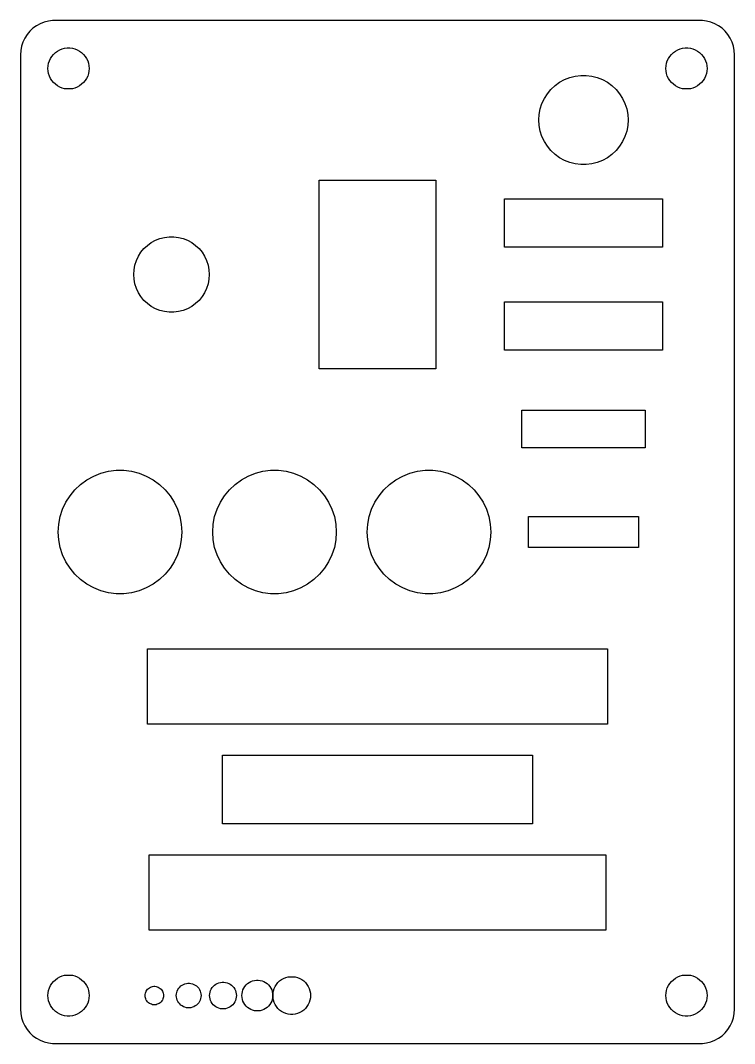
# Model space of a CAD drawing. Header units: metres. Extents: x -52 to 52, y -74 to 3413.
# Drawn here: x -52 to 52, y 3264.5 to 3413.5 of the extents above; entities that cross this region are included whole.
import ezdxf

# ---------------------------------------------------------------- set-up
doc = ezdxf.new("R2010")
doc.units = ezdxf.units.M

msp = doc.modelspace()

# ---------------------------------------------------------------- linework, layer by layer
for p, q in [((-48.5451, 3413.26), (-49.1289, 3413.02)), ((-47.9369, 3413.41), (-48.5451, 3413.26)), ((-47.3139, 3413.49), (-47.9369, 3413.41)), ((47.3139, 3413.49), (-47.3139, 3413.49)), ((47.9369, 3413.41), (47.3139, 3413.49)), ((48.5451, 3413.26), (47.9369, 3413.41)), ((49.1289, 3413.02), (48.5451, 3413.26)), ((-50.6448, 3411.92), (-51.0451, 3411.44)), ((-50.1871, 3412.35), (-50.6448, 3411.92)), ((-49.6791, 3412.72), (-50.1871, 3412.35)), ((-49.1289, 3413.02), (-49.6791, 3412.72)), ((49.6791, 3412.72), (49.1289, 3413.02)), ((50.1871, 3412.35), (49.6791, 3412.72)), ((50.6448, 3411.92), (50.1871, 3412.35)), ((51.0451, 3411.44), (50.6448, 3411.92)), ((-51.6489, 3410.34), (-51.8429, 3409.74)), ((-51.3815, 3410.91), (-51.6489, 3410.34)), ((-51.0451, 3411.44), (-51.3815, 3410.91)), ((51.3815, 3410.91), (51.0451, 3411.44)), ((51.6489, 3410.34), (51.3815, 3410.91)), ((51.8429, 3409.74), (51.6489, 3410.34)), ((-51.9606, 3409.13), (-52, 3408.5)), ((-51.8429, 3409.74), (-51.9606, 3409.13)), ((-47.1869, 3408.55), (-46.9123, 3408.81)), ((-46.9123, 3408.81), (-46.6075, 3409.03)), ((-46.6075, 3409.03), (-46.2773, 3409.21)), ((-46.2773, 3409.21), (-45.927, 3409.35)), ((-45.927, 3409.35), (-45.5621, 3409.45)), ((-45.5621, 3409.45), (-45.1884, 3409.49)), ((-45.1884, 3409.49), (-44.8116, 3409.49)), ((-44.8116, 3409.49), (-44.4379, 3409.45)), ((-44.4379, 3409.45), (-44.0729, 3409.35)), ((-44.0729, 3409.35), (-43.7227, 3409.21)), ((-43.7227, 3409.21), (-43.3925, 3409.03)), ((-43.3925, 3409.03), (-43.0877, 3408.81)), ((-43.0877, 3408.81), (-42.8131, 3408.55)), ((42.8131, 3408.55), (43.0877, 3408.81)), ((43.0877, 3408.81), (43.3925, 3409.03)), ((43.3925, 3409.03), (43.7227, 3409.21)), ((43.7227, 3409.21), (44.0729, 3409.35)), ((44.0729, 3409.35), (44.4379, 3409.45)), ((44.4379, 3409.45), (44.8116, 3409.49)), ((44.8116, 3409.49), (45.1884, 3409.49)), ((45.1884, 3409.49), (45.5621, 3409.45)), ((45.5621, 3409.45), (45.927, 3409.35)), ((45.927, 3409.35), (46.2773, 3409.21)), ((46.2773, 3409.21), (46.6075, 3409.03)), ((46.6075, 3409.03), (46.9123, 3408.81)), ((46.9123, 3408.81), (47.1869, 3408.55)), ((51.9606, 3409.13), (51.8429, 3409.74)), ((52, 3408.5), (51.9606, 3409.13)), ((-52, 3408.5), (-52, 3269.5)), ((-47.9763, 3406.88), (-47.9057, 3407.25)), ((-47.9057, 3407.25), (-47.7893, 3407.6)), ((-47.7893, 3407.6), (-47.6289, 3407.95)), ((-47.6289, 3407.95), (-47.427, 3408.26)), ((-47.427, 3408.26), (-47.1869, 3408.55)), ((-42.8131, 3408.55), (-42.5729, 3408.26)), ((-42.5729, 3408.26), (-42.3711, 3407.95)), ((-42.3711, 3407.95), (-42.2107, 3407.6)), ((-42.2107, 3407.6), (-42.0942, 3407.25)), ((-42.0942, 3407.25), (-42.0237, 3406.88)), ((42.0237, 3406.88), (42.0942, 3407.25)), ((42.0942, 3407.25), (42.2107, 3407.6)), ((42.2107, 3407.6), (42.3711, 3407.95)), ((42.3711, 3407.95), (42.5729, 3408.26)), ((42.5729, 3408.26), (42.8131, 3408.55)), ((47.1869, 3408.55), (47.427, 3408.26)), ((47.427, 3408.26), (47.6289, 3407.95)), ((47.6289, 3407.95), (47.7893, 3407.6)), ((47.7893, 3407.6), (47.9057, 3407.25)), ((47.9057, 3407.25), (47.9763, 3406.88)), ((52, 3269.5), (52, 3408.5)), ((-48, 3406.5), (-47.9763, 3406.88)), ((-47.9763, 3406.12), (-48, 3406.5)), ((-47.9057, 3405.75), (-47.9763, 3406.12)), ((-47.7893, 3405.4), (-47.9057, 3405.75)), ((-42.0942, 3405.75), (-42.2107, 3405.4)), ((-42.0237, 3406.12), (-42.0942, 3405.75)), ((-42.0237, 3406.88), (-42, 3406.5)), ((-42, 3406.5), (-42.0237, 3406.12)), ((42, 3406.5), (42.0237, 3406.88)), ((42.0237, 3406.12), (42, 3406.5)), ((42.0942, 3405.75), (42.0237, 3406.12)), ((42.2107, 3405.4), (42.0942, 3405.75)), ((47.9057, 3405.75), (47.7893, 3405.4)), ((47.9763, 3406.12), (47.9057, 3405.75)), ((47.9763, 3406.88), (48, 3406.5)), ((48, 3406.5), (47.9763, 3406.12)), ((-47.6289, 3405.05), (-47.7893, 3405.4)), ((-47.427, 3404.74), (-47.6289, 3405.05)), ((-47.1869, 3404.45), (-47.427, 3404.74)), ((-46.9123, 3404.19), (-47.1869, 3404.45)), ((-42.8131, 3404.45), (-43.0877, 3404.19)), ((-42.5729, 3404.74), (-42.8131, 3404.45)), ((-42.3711, 3405.05), (-42.5729, 3404.74)), ((-42.2107, 3405.4), (-42.3711, 3405.05)), ((25.8567, 3404.01), (26.5171, 3404.49)), ((26.5171, 3404.49), (27.2324, 3404.88)), ((27.2324, 3404.88), (27.9914, 3405.18)), ((27.9914, 3405.18), (28.782, 3405.38)), ((28.782, 3405.38), (29.5919, 3405.49)), ((29.5919, 3405.49), (30.4081, 3405.49)), ((30.4081, 3405.49), (31.218, 3405.38)), ((31.218, 3405.38), (32.0086, 3405.18)), ((32.0086, 3405.18), (32.7676, 3404.88)), ((32.7676, 3404.88), (33.4829, 3404.49)), ((33.4829, 3404.49), (34.1432, 3404.01)), ((42.3711, 3405.05), (42.2107, 3405.4)), ((42.5729, 3404.74), (42.3711, 3405.05)), ((42.8131, 3404.45), (42.5729, 3404.74)), ((43.0877, 3404.19), (42.8131, 3404.45)), ((47.1869, 3404.45), (46.9123, 3404.19)), ((47.427, 3404.74), (47.1869, 3404.45)), ((47.6289, 3405.05), (47.427, 3404.74)), ((47.7893, 3405.4), (47.6289, 3405.05)), ((-46.6075, 3403.97), (-46.9123, 3404.19)), ((-46.2773, 3403.79), (-46.6075, 3403.97)), ((-45.927, 3403.65), (-46.2773, 3403.79)), ((-45.5621, 3403.55), (-45.927, 3403.65)), ((-45.1884, 3403.51), (-45.5621, 3403.55)), ((-44.8116, 3403.51), (-45.1884, 3403.51)), ((-44.4379, 3403.55), (-44.8116, 3403.51)), ((-44.0729, 3403.65), (-44.4379, 3403.55)), ((-43.7227, 3403.79), (-44.0729, 3403.65)), ((-43.3925, 3403.97), (-43.7227, 3403.79)), ((-43.0877, 3404.19), (-43.3925, 3403.97)), ((24.304, 3402.13), (24.7414, 3402.82)), ((24.7414, 3402.82), (25.2617, 3403.45)), ((25.2617, 3403.45), (25.8567, 3404.01)), ((34.1432, 3404.01), (34.7383, 3403.45)), ((34.7383, 3403.45), (35.2586, 3402.82)), ((35.2586, 3402.82), (35.696, 3402.13)), ((43.3925, 3403.97), (43.0877, 3404.19)), ((43.7227, 3403.79), (43.3925, 3403.97)), ((44.0729, 3403.65), (43.7227, 3403.79)), ((44.4379, 3403.55), (44.0729, 3403.65)), ((44.8116, 3403.51), (44.4379, 3403.55)), ((45.1884, 3403.51), (44.8116, 3403.51)), ((45.5621, 3403.55), (45.1884, 3403.51)), ((45.927, 3403.65), (45.5621, 3403.55)), ((46.2773, 3403.79), (45.927, 3403.65)), ((46.6075, 3403.97), (46.2773, 3403.79)), ((46.9123, 3404.19), (46.6075, 3403.97)), ((23.7042, 3400.62), (23.9565, 3401.39)), ((23.9565, 3401.39), (24.304, 3402.13)), ((35.696, 3402.13), (36.0435, 3401.39)), ((36.0435, 3401.39), (36.2958, 3400.62)), ((23.5, 3399), (23.5513, 3399.81)), ((23.5513, 3399.81), (23.7042, 3400.62)), ((36.2958, 3400.62), (36.4487, 3399.81)), ((36.4487, 3399.81), (36.5, 3399)), ((23.5513, 3398.19), (23.5, 3399)), ((36.5, 3399), (36.4487, 3398.19)), ((23.7042, 3397.38), (23.5513, 3398.19)), ((23.9565, 3396.61), (23.7042, 3397.38)), ((36.2958, 3397.38), (36.0435, 3396.61)), ((36.4487, 3398.19), (36.2958, 3397.38)), ((24.304, 3395.87), (23.9565, 3396.61)), ((24.7414, 3395.18), (24.304, 3395.87)), ((35.696, 3395.87), (35.2586, 3395.18)), ((36.0435, 3396.61), (35.696, 3395.87)), ((25.2617, 3394.55), (24.7414, 3395.18)), ((25.8567, 3393.99), (25.2617, 3394.55)), ((26.5171, 3393.51), (25.8567, 3393.99)), ((34.1432, 3393.99), (33.4829, 3393.51)), ((34.7383, 3394.55), (34.1432, 3393.99)), ((35.2586, 3395.18), (34.7383, 3394.55)), ((27.2324, 3393.12), (26.5171, 3393.51)), ((27.9914, 3392.82), (27.2324, 3393.12)), ((28.782, 3392.62), (27.9914, 3392.82)), ((29.5919, 3392.51), (28.782, 3392.62)), ((30.4081, 3392.51), (29.5919, 3392.51)), ((31.218, 3392.62), (30.4081, 3392.51)), ((32.0086, 3392.82), (31.218, 3392.62)), ((32.7676, 3393.12), (32.0086, 3392.82)), ((33.4829, 3393.51), (32.7676, 3393.12)), ((-8.5, 3362.75), (-8.5, 3390.25)), ((-8.5, 3390.25), (8.5, 3390.25)), ((8.5, 3390.25), (8.5, 3362.75)), ((18.5, 3380.5), (18.5, 3387.5)), ((18.5, 3387.5), (41.5, 3387.5)), ((41.5, 3387.5), (41.5, 3380.5)), ((-31.6996, 3381.73), (-31.0306, 3381.9)), ((-31.0306, 3381.9), (-30.3453, 3381.99)), ((-30.3453, 3381.99), (-29.6546, 3381.99)), ((-29.6546, 3381.99), (-28.9694, 3381.9)), ((-28.9694, 3381.9), (-28.3004, 3381.73)), ((-34.0093, 3380.26), (-33.5058, 3380.74)), ((-33.5058, 3380.74), (-32.947, 3381.14)), ((-32.947, 3381.14), (-32.3418, 3381.48)), ((-32.3418, 3381.48), (-31.6996, 3381.73)), ((-28.3004, 3381.73), (-27.6582, 3381.48)), ((-27.6582, 3381.48), (-27.0529, 3381.14)), ((-27.0529, 3381.14), (-26.4942, 3380.74)), ((-26.4942, 3380.74), (-25.9907, 3380.26)), ((41.5, 3380.5), (18.5, 3380.5)), ((-35.1138, 3378.52), (-34.8197, 3379.15)), ((-34.8197, 3379.15), (-34.4496, 3379.73)), ((-34.4496, 3379.73), (-34.0093, 3380.26)), ((-25.9907, 3380.26), (-25.5504, 3379.73)), ((-25.5504, 3379.73), (-25.1803, 3379.15)), ((-25.1803, 3379.15), (-24.8862, 3378.52)), ((-35.4566, 3377.19), (-35.3272, 3377.87)), ((-35.3272, 3377.87), (-35.1138, 3378.52)), ((-24.8862, 3378.52), (-24.6728, 3377.87)), ((-24.6728, 3377.87), (-24.5434, 3377.19)), ((-35.5, 3376.5), (-35.4566, 3377.19)), ((-35.4566, 3375.81), (-35.5, 3376.5)), ((-24.5434, 3377.19), (-24.5, 3376.5)), ((-24.5, 3376.5), (-24.5434, 3375.81)), ((-35.3272, 3375.13), (-35.4566, 3375.81)), ((-35.1138, 3374.48), (-35.3272, 3375.13)), ((-34.8197, 3373.85), (-35.1138, 3374.48)), ((-24.8862, 3374.48), (-25.1803, 3373.85)), ((-24.6728, 3375.13), (-24.8862, 3374.48)), ((-24.5434, 3375.81), (-24.6728, 3375.13)), ((-34.4496, 3373.27), (-34.8197, 3373.85)), ((-34.0093, 3372.73), (-34.4496, 3373.27)), ((-25.5504, 3373.27), (-25.9907, 3372.73)), ((-25.1803, 3373.85), (-25.5504, 3373.27)), ((-33.5058, 3372.26), (-34.0093, 3372.73)), ((-32.947, 3371.86), (-33.5058, 3372.26)), ((-32.3418, 3371.52), (-32.947, 3371.86)), ((-31.6996, 3371.27), (-32.3418, 3371.52)), ((-27.6582, 3371.52), (-28.3004, 3371.27)), ((-27.0529, 3371.86), (-27.6582, 3371.52)), ((-26.4942, 3372.26), (-27.0529, 3371.86)), ((-25.9907, 3372.73), (-26.4942, 3372.26)), ((18.5, 3365.5), (18.5, 3372.5)), ((18.5, 3372.5), (41.5, 3372.5)), ((41.5, 3372.5), (41.5, 3365.5)), ((-31.0306, 3371.1), (-31.6996, 3371.27)), ((-30.3453, 3371.01), (-31.0306, 3371.1)), ((-29.6546, 3371.01), (-30.3453, 3371.01)), ((-28.9694, 3371.1), (-29.6546, 3371.01)), ((-28.3004, 3371.27), (-28.9694, 3371.1)), ((41.5, 3365.5), (18.5, 3365.5)), ((8.5, 3362.75), (-8.5, 3362.75)), ((21, 3351.25), (21, 3356.75)), ((21, 3356.75), (39, 3356.75)), ((39, 3356.75), (39, 3351.25)), ((39, 3351.25), (21, 3351.25)), ((-40.2811, 3347.56), (-39.1864, 3347.84)), ((-39.1864, 3347.84), (-38.0651, 3347.98)), ((-38.0651, 3347.98), (-36.9349, 3347.98)), ((-36.9349, 3347.98), (-35.8136, 3347.84)), ((-35.8136, 3347.84), (-34.7188, 3347.56)), ((-17.7811, 3347.56), (-16.6864, 3347.84)), ((-16.6864, 3347.84), (-15.5651, 3347.98)), ((-15.5651, 3347.98), (-14.4349, 3347.98)), ((-14.4349, 3347.98), (-13.3136, 3347.84)), ((-13.3136, 3347.84), (-12.2188, 3347.56)), ((4.71884, 3347.56), (5.81357, 3347.84)), ((5.81357, 3347.84), (6.93488, 3347.98)), ((6.93488, 3347.98), (8.06511, 3347.98)), ((8.06511, 3347.98), (9.18642, 3347.84)), ((9.18642, 3347.84), (10.2811, 3347.56)), ((-43.2368, 3345.93), (-42.3224, 3346.6)), ((-42.3224, 3346.6), (-41.332, 3347.14)), ((-41.332, 3347.14), (-40.2811, 3347.56)), ((-34.7188, 3347.56), (-33.668, 3347.14)), ((-33.668, 3347.14), (-32.6776, 3346.6)), ((-32.6776, 3346.6), (-31.7632, 3345.93)), ((-20.7368, 3345.93), (-19.8224, 3346.6)), ((-19.8224, 3346.6), (-18.832, 3347.14)), ((-18.832, 3347.14), (-17.7811, 3347.56)), ((-12.2188, 3347.56), (-11.168, 3347.14)), ((-11.168, 3347.14), (-10.1776, 3346.6)), ((-10.1776, 3346.6), (-9.26318, 3345.93)), ((1.76318, 3345.93), (2.67755, 3346.6)), ((2.67755, 3346.6), (3.66798, 3347.14)), ((3.66798, 3347.14), (4.71884, 3347.56)), ((10.2811, 3347.56), (11.332, 3347.14)), ((11.332, 3347.14), (12.3224, 3346.6)), ((12.3224, 3346.6), (13.2368, 3345.93)), ((-44.7811, 3344.29), (-44.0607, 3345.16)), ((-44.0607, 3345.16), (-43.2368, 3345.93)), ((-31.7632, 3345.93), (-30.9393, 3345.16)), ((-30.9393, 3345.16), (-30.2188, 3344.29)), ((-22.2811, 3344.29), (-21.5607, 3345.16)), ((-21.5607, 3345.16), (-20.7368, 3345.93)), ((-9.26318, 3345.93), (-8.43927, 3345.16)), ((-8.43927, 3345.16), (-7.71884, 3344.29)), ((0.21884, 3344.29), (0.93927, 3345.16)), ((0.93927, 3345.16), (1.76318, 3345.93)), ((13.2368, 3345.93), (14.0607, 3345.16)), ((14.0607, 3345.16), (14.7811, 3344.29)), ((-45.868, 3342.31), (-45.3867, 3343.34)), ((-45.3867, 3343.34), (-44.7811, 3344.29)), ((-30.2188, 3344.29), (-29.6132, 3343.34)), ((-29.6132, 3343.34), (-29.132, 3342.31)), ((-23.368, 3342.31), (-22.8867, 3343.34)), ((-22.8867, 3343.34), (-22.2811, 3344.29)), ((-7.71884, 3344.29), (-7.11324, 3343.34)), ((-7.11324, 3343.34), (-6.632, 3342.31)), ((-0.86798, 3342.31), (-0.38675, 3343.34)), ((-0.38675, 3343.34), (0.21884, 3344.29)), ((14.7811, 3344.29), (15.3867, 3343.34)), ((15.3867, 3343.34), (15.868, 3342.31)), ((-46.2172, 3341.24), (-45.868, 3342.31)), ((-29.132, 3342.31), (-28.7827, 3341.24)), ((-23.7172, 3341.24), (-23.368, 3342.31)), ((-6.632, 3342.31), (-6.28275, 3341.24)), ((-1.21724, 3341.24), (-0.86798, 3342.31)), ((15.868, 3342.31), (16.2172, 3341.24)), ((-46.429, 3340.13), (-46.2172, 3341.24)), ((-28.7827, 3341.24), (-28.571, 3340.13)), ((-23.929, 3340.13), (-23.7172, 3341.24)), ((-6.28275, 3341.24), (-6.07095, 3340.13)), ((-1.42903, 3340.13), (-1.21724, 3341.24)), ((16.2172, 3341.24), (16.429, 3340.13)), ((22, 3336.75), (22, 3341.25)), ((22, 3341.25), (38, 3341.25)), ((38, 3341.25), (38, 3336.75)), ((-46.5, 3339), (-46.429, 3340.13)), ((-46.429, 3337.87), (-46.5, 3339)), ((-28.571, 3340.13), (-28.5, 3339)), ((-28.5, 3339), (-28.571, 3337.87)), ((-24, 3339), (-23.929, 3340.13)), ((-23.929, 3337.87), (-24, 3339)), ((-6.07095, 3340.13), (-6, 3339)), ((-6, 3339), (-6.07095, 3337.87)), ((-1.5, 3339), (-1.42903, 3340.13)), ((-1.42903, 3337.87), (-1.5, 3339)), ((16.429, 3340.13), (16.5, 3339)), ((16.5, 3339), (16.429, 3337.87)), ((-46.2172, 3336.76), (-46.429, 3337.87)), ((-28.571, 3337.87), (-28.7827, 3336.76)), ((-23.7172, 3336.76), (-23.929, 3337.87)), ((-6.07095, 3337.87), (-6.28275, 3336.76)), ((-1.21724, 3336.76), (-1.42903, 3337.87)), ((16.429, 3337.87), (16.2172, 3336.76)), ((-45.868, 3335.69), (-46.2172, 3336.76)), ((-45.3867, 3334.66), (-45.868, 3335.69)), ((-29.132, 3335.69), (-29.6132, 3334.66)), ((-28.7827, 3336.76), (-29.132, 3335.69)), ((-23.368, 3335.69), (-23.7172, 3336.76)), ((-22.8867, 3334.66), (-23.368, 3335.69)), ((-6.632, 3335.69), (-7.11324, 3334.66)), ((-6.28275, 3336.76), (-6.632, 3335.69)), ((-0.86798, 3335.69), (-1.21724, 3336.76)), ((-0.38675, 3334.66), (-0.86798, 3335.69)), ((15.868, 3335.69), (15.3867, 3334.66)), ((16.2172, 3336.76), (15.868, 3335.69)), ((38, 3336.75), (22, 3336.75)), ((-44.7811, 3333.71), (-45.3867, 3334.66)), ((-29.6132, 3334.66), (-30.2188, 3333.71)), ((-22.2811, 3333.71), (-22.8867, 3334.66)), ((-7.11324, 3334.66), (-7.71884, 3333.71)), ((0.21884, 3333.71), (-0.38675, 3334.66)), ((15.3867, 3334.66), (14.7811, 3333.71)), ((-44.0607, 3332.84), (-44.7811, 3333.71)), ((-43.2368, 3332.07), (-44.0607, 3332.84)), ((-30.9393, 3332.84), (-31.7632, 3332.07)), ((-30.2188, 3333.71), (-30.9393, 3332.84)), ((-21.5607, 3332.84), (-22.2811, 3333.71)), ((-20.7368, 3332.07), (-21.5607, 3332.84)), ((-8.43927, 3332.84), (-9.26318, 3332.07)), ((-7.71884, 3333.71), (-8.43927, 3332.84)), ((0.93927, 3332.84), (0.21884, 3333.71)), ((1.76318, 3332.07), (0.93927, 3332.84)), ((14.0607, 3332.84), (13.2368, 3332.07)), ((14.7811, 3333.71), (14.0607, 3332.84)), ((-42.3224, 3331.4), (-43.2368, 3332.07)), ((-41.332, 3330.86), (-42.3224, 3331.4)), ((-32.6776, 3331.4), (-33.668, 3330.86)), ((-31.7632, 3332.07), (-32.6776, 3331.4)), ((-19.8224, 3331.4), (-20.7368, 3332.07)), ((-18.832, 3330.86), (-19.8224, 3331.4)), ((-10.1776, 3331.4), (-11.168, 3330.86)), ((-9.26318, 3332.07), (-10.1776, 3331.4)), ((2.67755, 3331.4), (1.76318, 3332.07)), ((3.66798, 3330.86), (2.67755, 3331.4)), ((12.3224, 3331.4), (11.332, 3330.86)), ((13.2368, 3332.07), (12.3224, 3331.4)), ((-40.2811, 3330.44), (-41.332, 3330.86)), ((-39.1864, 3330.16), (-40.2811, 3330.44)), ((-38.0651, 3330.02), (-39.1864, 3330.16)), ((-36.9349, 3330.02), (-38.0651, 3330.02)), ((-35.8136, 3330.16), (-36.9349, 3330.02)), ((-34.7188, 3330.44), (-35.8136, 3330.16)), ((-33.668, 3330.86), (-34.7188, 3330.44)), ((-17.7811, 3330.44), (-18.832, 3330.86)), ((-16.6864, 3330.16), (-17.7811, 3330.44)), ((-15.5651, 3330.02), (-16.6864, 3330.16)), ((-14.4349, 3330.02), (-15.5651, 3330.02)), ((-13.3136, 3330.16), (-14.4349, 3330.02)), ((-12.2188, 3330.44), (-13.3136, 3330.16)), ((-11.168, 3330.86), (-12.2188, 3330.44)), ((4.71884, 3330.44), (3.66798, 3330.86)), ((5.81357, 3330.16), (4.71884, 3330.44)), ((6.93488, 3330.02), (5.81357, 3330.16)), ((8.06511, 3330.02), (6.93488, 3330.02)), ((9.18642, 3330.16), (8.06511, 3330.02)), ((10.2811, 3330.44), (9.18642, 3330.16)), ((11.332, 3330.86), (10.2811, 3330.44)), ((-33.4889, 3311), (-33.4889, 3322)), ((-33.4889, 3322), (33.4889, 3322)), ((33.4889, 3322), (33.4889, 3311)), ((33.4889, 3311), (-33.4889, 3311)), ((-22.5769, 3296.5), (-22.5769, 3306.5)), ((-22.5769, 3306.5), (22.5769, 3306.5)), ((22.5769, 3306.5), (22.5769, 3296.5)), ((22.5769, 3296.5), (-22.5769, 3296.5)), ((-33.27, 3281), (-33.27, 3292)), ((-33.27, 3292), (33.27, 3292)), ((33.27, 3292), (33.27, 3281)), ((33.27, 3281), (-33.27, 3281)), ((-47.6289, 3272.95), (-47.427, 3273.26)), ((-47.427, 3273.26), (-47.1869, 3273.55)), ((-47.1869, 3273.55), (-46.9123, 3273.81)), ((-46.9123, 3273.81), (-46.6075, 3274.03)), ((-46.6075, 3274.03), (-46.2773, 3274.21)), ((-46.2773, 3274.21), (-45.927, 3274.35)), ((-45.927, 3274.35), (-45.5621, 3274.45)), ((-45.5621, 3274.45), (-45.1884, 3274.49)), ((-45.1884, 3274.49), (-44.8116, 3274.49)), ((-44.8116, 3274.49), (-44.4379, 3274.45)), ((-44.4379, 3274.45), (-44.0729, 3274.35)), ((-44.0729, 3274.35), (-43.7227, 3274.21)), ((-43.7227, 3274.21), (-43.3925, 3274.03)), ((-43.3925, 3274.03), (-43.0877, 3273.81)), ((-43.0877, 3273.81), (-42.8131, 3273.55)), ((-42.8131, 3273.55), (-42.5729, 3273.26)), ((-42.5729, 3273.26), (-42.3711, 3272.95)), ((-28.4645, 3273.02), (-28.2664, 3273.13)), ((-28.2664, 3273.13), (-28.0562, 3273.21)), ((-28.0562, 3273.21), (-27.8373, 3273.27)), ((-27.8373, 3273.27), (-27.613, 3273.3)), ((-27.613, 3273.3), (-27.387, 3273.3)), ((-27.387, 3273.3), (-27.1627, 3273.27)), ((-27.1627, 3273.27), (-26.9438, 3273.21)), ((-26.9438, 3273.21), (-26.7336, 3273.13)), ((-26.7336, 3273.13), (-26.5355, 3273.02)), ((-23.743, 3273), (-23.5449, 3273.15)), ((-23.5449, 3273.15), (-23.3303, 3273.26)), ((-23.3303, 3273.26), (-23.1026, 3273.35)), ((-23.1026, 3273.35), (-22.8654, 3273.42)), ((-22.8654, 3273.42), (-22.6224, 3273.45)), ((-22.6224, 3273.45), (-22.3775, 3273.45)), ((-22.3775, 3273.45), (-22.1346, 3273.42)), ((-22.1346, 3273.42), (-21.8974, 3273.35)), ((-21.8974, 3273.35), (-21.6697, 3273.26)), ((-21.6697, 3273.26), (-21.4551, 3273.15)), ((-21.4551, 3273.15), (-21.257, 3273)), ((-19.1402, 3273.04), (-18.9342, 3273.23)), ((-18.9342, 3273.23), (-18.7056, 3273.4)), ((-18.7056, 3273.4), (-18.458, 3273.54)), ((-18.458, 3273.54), (-18.1953, 3273.64)), ((-18.1953, 3273.64), (-17.9216, 3273.71)), ((-17.9216, 3273.71), (-17.6413, 3273.75)), ((-17.6413, 3273.75), (-17.3587, 3273.75)), ((-17.3587, 3273.75), (-17.0784, 3273.71)), ((-17.0784, 3273.71), (-16.8047, 3273.64)), ((-16.8047, 3273.64), (-16.542, 3273.54)), ((-16.542, 3273.54), (-16.2944, 3273.4)), ((-16.2944, 3273.4), (-16.0658, 3273.23)), ((-16.0658, 3273.23), (-15.8598, 3273.04)), ((-14.9098, 3272.82), (-14.7248, 3273.12)), ((-14.7248, 3273.12), (-14.5047, 3273.38)), ((-14.5047, 3273.38), (-14.2529, 3273.62)), ((-14.2529, 3273.62), (-13.9735, 3273.82)), ((-13.9735, 3273.82), (-13.6709, 3273.99)), ((-13.6709, 3273.99), (-13.3498, 3274.12)), ((-13.3498, 3274.12), (-13.0153, 3274.2)), ((-13.0153, 3274.2), (-12.6727, 3274.24)), ((-12.6727, 3274.24), (-12.3273, 3274.24)), ((-12.3273, 3274.24), (-11.9847, 3274.2)), ((-11.9847, 3274.2), (-11.6502, 3274.12)), ((-11.6502, 3274.12), (-11.3291, 3273.99)), ((-11.3291, 3273.99), (-11.0265, 3273.82)), ((-11.0265, 3273.82), (-10.7471, 3273.62)), ((-10.7471, 3273.62), (-10.4953, 3273.38)), ((-10.4953, 3273.38), (-10.2752, 3273.12)), ((-10.2752, 3273.12), (-10.0901, 3272.82)), ((42.3711, 3272.95), (42.5729, 3273.26)), ((42.5729, 3273.26), (42.8131, 3273.55)), ((42.8131, 3273.55), (43.0877, 3273.81)), ((43.0877, 3273.81), (43.3925, 3274.03)), ((43.3925, 3274.03), (43.7227, 3274.21)), ((43.7227, 3274.21), (44.0729, 3274.35)), ((44.0729, 3274.35), (44.4379, 3274.45)), ((44.4379, 3274.45), (44.8116, 3274.49)), ((44.8116, 3274.49), (45.1884, 3274.49)), ((45.1884, 3274.49), (45.5621, 3274.45)), ((45.5621, 3274.45), (45.927, 3274.35)), ((45.927, 3274.35), (46.2773, 3274.21)), ((46.2773, 3274.21), (46.6075, 3274.03)), ((46.6075, 3274.03), (46.9123, 3273.81)), ((46.9123, 3273.81), (47.1869, 3273.55)), ((47.1869, 3273.55), (47.427, 3273.26)), ((47.427, 3273.26), (47.6289, 3272.95)), ((-48, 3271.5), (-47.9763, 3271.88)), ((-47.9763, 3271.88), (-47.9057, 3272.25)), ((-47.9057, 3272.25), (-47.7893, 3272.6)), ((-47.7893, 3272.6), (-47.6289, 3272.95)), ((-42.3711, 3272.95), (-42.2107, 3272.6)), ((-42.2107, 3272.6), (-42.0942, 3272.25)), ((-42.0942, 3272.25), (-42.0237, 3271.88)), ((-42.0237, 3271.88), (-42, 3271.5)), ((-33.85, 3271.5), (-33.8394, 3271.67)), ((-33.8394, 3271.67), (-33.8076, 3271.84)), ((-33.8076, 3271.84), (-33.7552, 3272)), ((-33.7552, 3272), (-33.683, 3272.15)), ((-33.683, 3272.15), (-33.5922, 3272.29)), ((-33.5922, 3272.29), (-33.4841, 3272.42)), ((-33.4841, 3272.42), (-33.3605, 3272.54)), ((-33.3605, 3272.54), (-33.2234, 3272.64)), ((-33.2234, 3272.64), (-33.0748, 3272.72)), ((-33.0748, 3272.72), (-32.9172, 3272.78)), ((-32.9172, 3272.78), (-32.753, 3272.83)), ((-32.753, 3272.83), (-32.5848, 3272.85)), ((-32.5848, 3272.85), (-32.4152, 3272.85)), ((-32.4152, 3272.85), (-32.247, 3272.83)), ((-32.247, 3272.83), (-32.0828, 3272.78)), ((-32.0828, 3272.78), (-31.9252, 3272.72)), ((-31.9252, 3272.72), (-31.7766, 3272.64)), ((-31.7766, 3272.64), (-31.6395, 3272.54)), ((-31.6395, 3272.54), (-31.5159, 3272.42)), ((-31.5159, 3272.42), (-31.4078, 3272.29)), ((-31.4078, 3272.29), (-31.317, 3272.15)), ((-31.317, 3272.15), (-31.2448, 3272)), ((-31.2448, 3272), (-31.1924, 3271.84)), ((-31.1924, 3271.84), (-31.1606, 3271.67)), ((-31.1606, 3271.67), (-31.15, 3271.5)), ((-29.3, 3271.5), (-29.2858, 3271.73)), ((-29.2858, 3271.73), (-29.2434, 3271.95)), ((-29.2434, 3271.95), (-29.1736, 3272.16)), ((-29.1736, 3272.16), (-29.0773, 3272.37)), ((-29.0773, 3272.37), (-28.9562, 3272.56)), ((-28.9562, 3272.56), (-28.8121, 3272.73)), ((-28.8121, 3272.73), (-28.6474, 3272.89)), ((-28.6474, 3272.89), (-28.4645, 3273.02)), ((-26.5355, 3273.02), (-26.3526, 3272.89)), ((-26.3526, 3272.89), (-26.1879, 3272.73)), ((-26.1879, 3272.73), (-26.0438, 3272.56)), ((-26.0438, 3272.56), (-25.9226, 3272.37)), ((-25.9226, 3272.37), (-25.8264, 3272.16)), ((-25.8264, 3272.16), (-25.7565, 3271.95)), ((-25.7565, 3271.95), (-25.7142, 3271.73)), ((-25.7142, 3271.73), (-25.7, 3271.5)), ((-24.45, 3271.5), (-24.4346, 3271.74)), ((-24.4346, 3271.74), (-24.3887, 3271.98)), ((-24.3887, 3271.98), (-24.3131, 3272.22)), ((-24.3131, 3272.22), (-24.2088, 3272.44)), ((-24.2088, 3272.44), (-24.0776, 3272.65)), ((-24.0776, 3272.65), (-23.9215, 3272.83)), ((-23.9215, 3272.83), (-23.743, 3273)), ((-21.257, 3273), (-21.0785, 3272.83)), ((-21.0785, 3272.83), (-20.9224, 3272.65)), ((-20.9224, 3272.65), (-20.7912, 3272.44)), ((-20.7912, 3272.44), (-20.6869, 3272.22)), ((-20.6869, 3272.22), (-20.6113, 3271.98)), ((-20.6113, 3271.98), (-20.5654, 3271.74)), ((-20.5654, 3271.74), (-20.55, 3271.5)), ((-19.75, 3271.5), (-19.7323, 3271.78)), ((-19.7323, 3271.78), (-19.6793, 3272.06)), ((-19.6793, 3272.06), (-19.592, 3272.33)), ((-19.592, 3272.33), (-19.4717, 3272.58)), ((-19.4717, 3272.58), (-19.3203, 3272.82)), ((-19.3203, 3272.82), (-19.1402, 3273.04)), ((-15.8598, 3273.04), (-15.6797, 3272.82)), ((-15.6797, 3272.82), (-15.5283, 3272.58)), ((-15.5283, 3272.58), (-15.408, 3272.33)), ((-15.408, 3272.33), (-15.3207, 3272.06)), ((-15.3207, 3272.06), (-15.2677, 3271.78)), ((-15.2677, 3271.78), (-15.25, 3271.5)), ((-15.25, 3271.5), (-15.2283, 3271.84)), ((-15.2283, 3271.84), (-15.1636, 3272.18)), ((-15.1636, 3272.18), (-15.0569, 3272.51)), ((-15.0569, 3272.51), (-14.9098, 3272.82)), ((-10.0901, 3272.82), (-9.9431, 3272.51)), ((-9.9431, 3272.51), (-9.8364, 3272.18)), ((-9.8364, 3272.18), (-9.77168, 3271.84)), ((-9.77168, 3271.84), (-9.75, 3271.5)), ((42, 3271.5), (42.0237, 3271.88)), ((42.0237, 3271.88), (42.0942, 3272.25)), ((42.0942, 3272.25), (42.2107, 3272.6)), ((42.2107, 3272.6), (42.3711, 3272.95)), ((47.6289, 3272.95), (47.7893, 3272.6)), ((47.7893, 3272.6), (47.9057, 3272.25)), ((47.9057, 3272.25), (47.9763, 3271.88)), ((47.9763, 3271.88), (48, 3271.5)), ((-47.9763, 3271.12), (-48, 3271.5)), ((-47.9057, 3270.75), (-47.9763, 3271.12)), ((-47.7893, 3270.4), (-47.9057, 3270.75)), ((-47.6289, 3270.05), (-47.7893, 3270.4)), ((-42.2107, 3270.4), (-42.3711, 3270.05)), ((-42.0942, 3270.75), (-42.2107, 3270.4)), ((-42.0237, 3271.12), (-42.0942, 3270.75)), ((-42, 3271.5), (-42.0237, 3271.12)), ((-33.8394, 3271.33), (-33.85, 3271.5)), ((-33.8076, 3271.16), (-33.8394, 3271.33)), ((-33.7552, 3271), (-33.8076, 3271.16)), ((-33.683, 3270.85), (-33.7552, 3271)), ((-33.5922, 3270.71), (-33.683, 3270.85)), ((-33.4841, 3270.58), (-33.5922, 3270.71)), ((-33.3605, 3270.46), (-33.4841, 3270.58)), ((-33.2234, 3270.36), (-33.3605, 3270.46)), ((-33.0748, 3270.28), (-33.2234, 3270.36)), ((-32.9172, 3270.22), (-33.0748, 3270.28)), ((-32.753, 3270.17), (-32.9172, 3270.22)), ((-32.5848, 3270.15), (-32.753, 3270.17)), ((-32.4152, 3270.15), (-32.5848, 3270.15)), ((-32.247, 3270.17), (-32.4152, 3270.15)), ((-32.0828, 3270.22), (-32.247, 3270.17)), ((-31.9252, 3270.28), (-32.0828, 3270.22)), ((-31.7766, 3270.36), (-31.9252, 3270.28)), ((-31.6395, 3270.46), (-31.7766, 3270.36)), ((-31.5159, 3270.58), (-31.6395, 3270.46)), ((-31.4078, 3270.71), (-31.5159, 3270.58)), ((-31.317, 3270.85), (-31.4078, 3270.71)), ((-31.2448, 3271), (-31.317, 3270.85)), ((-31.1924, 3271.16), (-31.2448, 3271)), ((-31.1606, 3271.33), (-31.1924, 3271.16)), ((-31.15, 3271.5), (-31.1606, 3271.33)), ((-29.2858, 3271.27), (-29.3, 3271.5)), ((-29.2434, 3271.05), (-29.2858, 3271.27)), ((-29.1736, 3270.84), (-29.2434, 3271.05)), ((-29.0773, 3270.63), (-29.1736, 3270.84)), ((-28.9562, 3270.44), (-29.0773, 3270.63)), ((-28.8121, 3270.27), (-28.9562, 3270.44)), ((-28.6474, 3270.11), (-28.8121, 3270.27)), ((-26.1879, 3270.27), (-26.3526, 3270.11)), ((-26.0438, 3270.44), (-26.1879, 3270.27)), ((-25.9226, 3270.63), (-26.0438, 3270.44)), ((-25.8264, 3270.84), (-25.9226, 3270.63)), ((-25.7565, 3271.05), (-25.8264, 3270.84)), ((-25.7142, 3271.27), (-25.7565, 3271.05)), ((-25.7, 3271.5), (-25.7142, 3271.27)), ((-24.4346, 3271.26), (-24.45, 3271.5)), ((-24.3887, 3271.02), (-24.4346, 3271.26)), ((-24.3131, 3270.78), (-24.3887, 3271.02)), ((-24.2088, 3270.56), (-24.3131, 3270.78)), ((-24.0776, 3270.35), (-24.2088, 3270.56)), ((-23.9215, 3270.17), (-24.0776, 3270.35)), ((-23.743, 3270), (-23.9215, 3270.17)), ((-21.0785, 3270.17), (-21.257, 3270)), ((-20.9224, 3270.35), (-21.0785, 3270.17)), ((-20.7912, 3270.56), (-20.9224, 3270.35)), ((-20.6869, 3270.78), (-20.7912, 3270.56)), ((-20.6113, 3271.02), (-20.6869, 3270.78)), ((-20.5654, 3271.26), (-20.6113, 3271.02)), ((-20.55, 3271.5), (-20.5654, 3271.26)), ((-19.7323, 3271.22), (-19.75, 3271.5)), ((-19.6793, 3270.94), (-19.7323, 3271.22)), ((-19.592, 3270.67), (-19.6793, 3270.94)), ((-19.4717, 3270.42), (-19.592, 3270.67)), ((-19.3203, 3270.18), (-19.4717, 3270.42)), ((-19.1402, 3269.96), (-19.3203, 3270.18)), ((-15.6797, 3270.18), (-15.8598, 3269.96)), ((-15.5283, 3270.42), (-15.6797, 3270.18)), ((-15.408, 3270.67), (-15.5283, 3270.42)), ((-15.3207, 3270.94), (-15.408, 3270.67)), ((-15.2677, 3271.22), (-15.3207, 3270.94)), ((-15.25, 3271.5), (-15.2677, 3271.22)), ((-15.2283, 3271.16), (-15.25, 3271.5)), ((-15.1636, 3270.82), (-15.2283, 3271.16)), ((-15.0569, 3270.49), (-15.1636, 3270.82)), ((-14.9098, 3270.18), (-15.0569, 3270.49)), ((-14.7248, 3269.88), (-14.9098, 3270.18)), ((-10.0901, 3270.18), (-10.2752, 3269.88)), ((-9.9431, 3270.49), (-10.0901, 3270.18)), ((-9.8364, 3270.82), (-9.9431, 3270.49)), ((-9.77168, 3271.16), (-9.8364, 3270.82)), ((-9.75, 3271.5), (-9.77168, 3271.16)), ((42.0237, 3271.12), (42, 3271.5)), ((42.0942, 3270.75), (42.0237, 3271.12)), ((42.2107, 3270.4), (42.0942, 3270.75)), ((42.3711, 3270.05), (42.2107, 3270.4)), ((47.7893, 3270.4), (47.6289, 3270.05)), ((47.9057, 3270.75), (47.7893, 3270.4)), ((47.9763, 3271.12), (47.9057, 3270.75)), ((48, 3271.5), (47.9763, 3271.12)), ((-52, 3269.5), (-51.9606, 3268.87)), ((-51.9606, 3268.87), (-51.8429, 3268.26)), ((-47.427, 3269.74), (-47.6289, 3270.05)), ((-47.1869, 3269.45), (-47.427, 3269.74)), ((-46.9123, 3269.19), (-47.1869, 3269.45)), ((-46.6075, 3268.97), (-46.9123, 3269.19)), ((-46.2773, 3268.79), (-46.6075, 3268.97)), ((-45.927, 3268.65), (-46.2773, 3268.79)), ((-45.5621, 3268.55), (-45.927, 3268.65)), ((-44.0729, 3268.65), (-44.4379, 3268.55)), ((-43.7227, 3268.79), (-44.0729, 3268.65)), ((-43.3925, 3268.97), (-43.7227, 3268.79)), ((-43.0877, 3269.19), (-43.3925, 3268.97)), ((-42.8131, 3269.45), (-43.0877, 3269.19)), ((-42.5729, 3269.74), (-42.8131, 3269.45)), ((-42.3711, 3270.05), (-42.5729, 3269.74)), ((-28.4645, 3269.98), (-28.6474, 3270.11)), ((-28.2664, 3269.87), (-28.4645, 3269.98)), ((-28.0562, 3269.79), (-28.2664, 3269.87)), ((-27.8373, 3269.73), (-28.0562, 3269.79)), ((-27.613, 3269.7), (-27.8373, 3269.73)), ((-27.387, 3269.7), (-27.613, 3269.7)), ((-27.1627, 3269.73), (-27.387, 3269.7)), ((-26.9438, 3269.79), (-27.1627, 3269.73)), ((-26.7336, 3269.87), (-26.9438, 3269.79)), ((-26.5355, 3269.98), (-26.7336, 3269.87)), ((-26.3526, 3270.11), (-26.5355, 3269.98)), ((-23.5449, 3269.85), (-23.743, 3270)), ((-23.3303, 3269.74), (-23.5449, 3269.85)), ((-23.1026, 3269.65), (-23.3303, 3269.74)), ((-22.8654, 3269.58), (-23.1026, 3269.65)), ((-22.6224, 3269.55), (-22.8654, 3269.58)), ((-22.3775, 3269.55), (-22.6224, 3269.55)), ((-22.1346, 3269.58), (-22.3775, 3269.55)), ((-21.8974, 3269.65), (-22.1346, 3269.58)), ((-21.6697, 3269.74), (-21.8974, 3269.65)), ((-21.4551, 3269.85), (-21.6697, 3269.74)), ((-21.257, 3270), (-21.4551, 3269.85)), ((-18.9342, 3269.77), (-19.1402, 3269.96)), ((-18.7056, 3269.6), (-18.9342, 3269.77)), ((-18.458, 3269.46), (-18.7056, 3269.6)), ((-18.1953, 3269.36), (-18.458, 3269.46)), ((-17.9216, 3269.29), (-18.1953, 3269.36)), ((-17.6413, 3269.25), (-17.9216, 3269.29)), ((-17.3587, 3269.25), (-17.6413, 3269.25)), ((-17.0784, 3269.29), (-17.3587, 3269.25)), ((-16.8047, 3269.36), (-17.0784, 3269.29)), ((-16.542, 3269.46), (-16.8047, 3269.36)), ((-16.2944, 3269.6), (-16.542, 3269.46)), ((-16.0658, 3269.77), (-16.2944, 3269.6)), ((-15.8598, 3269.96), (-16.0658, 3269.77)), ((-14.5047, 3269.62), (-14.7248, 3269.88)), ((-14.2529, 3269.38), (-14.5047, 3269.62)), ((-13.9735, 3269.18), (-14.2529, 3269.38)), ((-13.6709, 3269.01), (-13.9735, 3269.18)), ((-13.3498, 3268.88), (-13.6709, 3269.01)), ((-13.0153, 3268.8), (-13.3498, 3268.88)), ((-12.6727, 3268.76), (-13.0153, 3268.8)), ((-12.3273, 3268.76), (-12.6727, 3268.76)), ((-11.9847, 3268.8), (-12.3273, 3268.76)), ((-11.6502, 3268.88), (-11.9847, 3268.8)), ((-11.3291, 3269.01), (-11.6502, 3268.88)), ((-11.0265, 3269.18), (-11.3291, 3269.01)), ((-10.7471, 3269.38), (-11.0265, 3269.18)), ((-10.4953, 3269.62), (-10.7471, 3269.38)), ((-10.2752, 3269.88), (-10.4953, 3269.62)), ((42.5729, 3269.74), (42.3711, 3270.05)), ((42.8131, 3269.45), (42.5729, 3269.74)), ((43.0877, 3269.19), (42.8131, 3269.45)), ((43.3925, 3268.97), (43.0877, 3269.19)), ((43.7227, 3268.79), (43.3925, 3268.97)), ((44.0729, 3268.65), (43.7227, 3268.79)), ((44.4379, 3268.55), (44.0729, 3268.65)), ((45.927, 3268.65), (45.5621, 3268.55)), ((46.2773, 3268.79), (45.927, 3268.65)), ((46.6075, 3268.97), (46.2773, 3268.79)), ((46.9123, 3269.19), (46.6075, 3268.97)), ((47.1869, 3269.45), (46.9123, 3269.19)), ((47.427, 3269.74), (47.1869, 3269.45)), ((47.6289, 3270.05), (47.427, 3269.74)), ((51.8429, 3268.26), (51.9606, 3268.87)), ((51.9606, 3268.87), (52, 3269.5)), ((-51.8429, 3268.26), (-51.6489, 3267.66)), ((-51.6489, 3267.66), (-51.3815, 3267.09)), ((-45.1884, 3268.51), (-45.5621, 3268.55)), ((-44.8116, 3268.51), (-45.1884, 3268.51)), ((-44.4379, 3268.55), (-44.8116, 3268.51)), ((44.8116, 3268.51), (44.4379, 3268.55)), ((45.1884, 3268.51), (44.8116, 3268.51)), ((45.5621, 3268.55), (45.1884, 3268.51)), ((51.3815, 3267.09), (51.6489, 3267.66)), ((51.6489, 3267.66), (51.8429, 3268.26)), ((-51.3815, 3267.09), (-51.0451, 3266.56)), ((-51.0451, 3266.56), (-50.6448, 3266.08)), ((-50.6448, 3266.08), (-50.1871, 3265.65)), ((-50.1871, 3265.65), (-49.6791, 3265.28)), ((49.6791, 3265.28), (50.1871, 3265.65)), ((50.1871, 3265.65), (50.6448, 3266.08)), ((50.6448, 3266.08), (51.0451, 3266.56)), ((51.0451, 3266.56), (51.3815, 3267.09)), ((-49.6791, 3265.28), (-49.1289, 3264.98)), ((-49.1289, 3264.98), (-48.5451, 3264.74)), ((-48.5451, 3264.74), (-47.9369, 3264.59)), ((-47.9369, 3264.59), (-47.3139, 3264.51)), ((-47.3139, 3264.51), (47.3139, 3264.51)), ((47.3139, 3264.51), (47.9369, 3264.59)), ((47.9369, 3264.59), (48.5451, 3264.74)), ((48.5451, 3264.74), (49.1289, 3264.98)), ((49.1289, 3264.98), (49.6791, 3265.28))]:
    msp.add_line(p, q)

doc.saveas('drawing.dxf')
